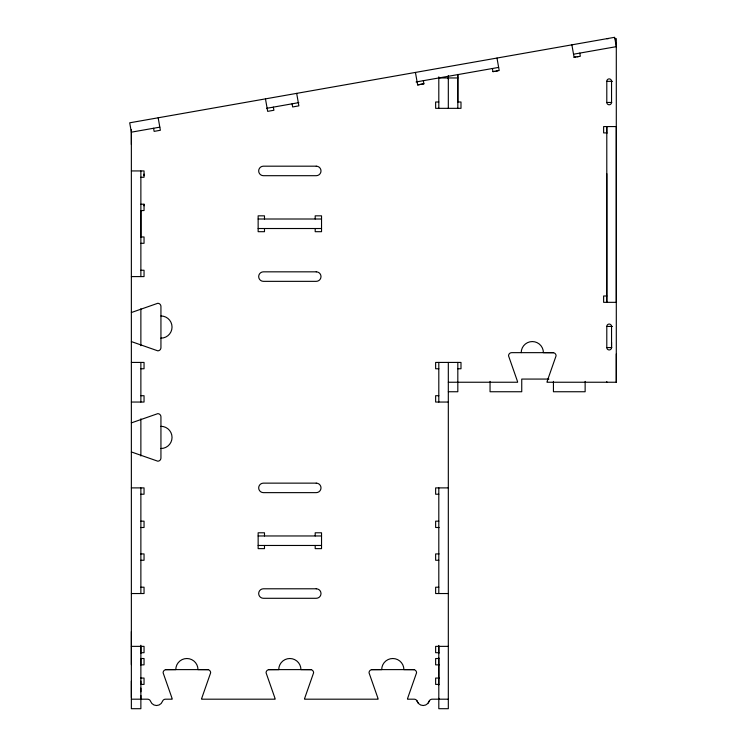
<?xml version="1.0" encoding="UTF-8"?>
<svg xmlns="http://www.w3.org/2000/svg" width="746" height="746" viewBox="0 0 746 746"><rect width="100%" height="100%" fill="white"/><g stroke="black" fill="none" stroke-linecap="round" stroke-linejoin="round"><path stroke-width="1.12" d="M131.361 697.603L131.361 681.098M131.361 664.593L131.361 631.573M140.873 699.188L140.873 695.496M140.873 691.794L140.873 688.101M140.873 681.098L140.873 684.399L144.043 684.399L144.043 678.058L140.584 678.058M140.873 664.593L140.873 658.895M140.873 653.207L140.873 645.234M140.873 236.967L140.873 210.559M144.043 205.803L144.043 204.218L140.873 204.218M144.043 175.692L144.043 174.107M438.807 699.188L438.807 646.362M448.318 108.338L448.318 77.957M457.82 74.609L457.82 101.997L460.991 101.997L460.991 108.338L435.636 108.338L435.636 101.997L438.807 101.997M611.543 347.571L611.543 326.44A2.378 2.378 0 0 0 609.165 324.062A2.378 2.378 0 0 0 606.796 326.44L606.796 347.571A2.378 2.378 0 0 0 609.165 349.949A2.378 2.378 0 0 0 611.543 347.571L611.543 342.283M448.318 382.241L517.593 382.241A3.171 3.171 0 0 0 517.463 381.327L508.539 355.823A3.171 3.171 0 0 1 511.709 352.653L552.907 352.653A3.171 3.171 0 0 1 556.078 355.823L547.154 381.327A3.171 3.171 0 0 0 547.023 382.241L616.299 382.241L616.299 353.902M428.241 702.974L429.584 700.466M131.361 144.519L131.352 132.173L159.821 127.156M266.63 108.319L298.82 102.631M416.082 81.967L498.645 67.41M573.534 54.206L616.299 46.662L614.648 37.3L129.701 122.81L131.352 132.173M415.438 72.427L417.639 84.913L423.896 83.794L423.346 80.671M492.407 68.511L492.957 71.635L494.514 71.355M496.071 71.084L497.638 70.805M571.884 44.844L574.084 57.33L575.651 57.05M577.208 56.78L578.765 56.5M417.639 84.913L423.887 83.813M492.957 71.635L499.195 70.534L496.995 58.048M574.084 57.33L580.332 56.23L579.782 53.106M165.705 669.666L175.786 669.61A11.097 11.097 0 0 1 186.882 658.513A11.097 11.097 0 0 1 197.979 669.61L208.059 669.666M268.663 669.666L278.743 669.61A11.097 11.097 0 0 1 289.84 658.513A11.097 11.097 0 0 1 300.936 669.61L311.017 669.666M371.62 669.666L381.7 669.61A11.097 11.097 0 0 1 392.797 658.513A11.097 11.097 0 0 1 403.884 669.61L413.974 669.666M606.796 38.661L608.372 38.661M614.713 38.661L616.299 38.661L616.299 382.241M438.807 77.957L457.82 77.957M606.796 81.333L612.457 81.333M606.796 102.398A2.378 2.378 0 0 0 609.165 104.776A2.378 2.378 0 0 0 611.543 102.398L611.543 81.267A2.378 2.378 0 0 0 609.165 78.889A2.378 2.378 0 0 0 606.796 81.267L606.796 102.463L611.776 102.463M606.796 132.909L603.626 132.909L603.626 126.568L616.299 126.568L616.299 302.335L603.626 302.335L603.626 295.994L606.796 295.994M131.361 170.937L144.043 170.937L144.043 177.278L140.873 177.278M140.584 210.559L144.043 210.559L144.043 204.218M258.144 219.007L321.535 219.007M258.144 228.518L321.535 228.518M140.584 236.967L144.043 236.967L144.043 243.308L140.873 243.308M140.873 270.248L144.043 270.248L144.043 276.589L131.361 276.589M606.796 326.44L612.457 326.44M606.796 347.571L611.776 347.571M131.361 362.425L144.043 362.425L144.043 368.766L140.873 368.766M438.807 368.766L435.636 368.766L435.636 362.425L460.991 362.425L460.991 368.766L457.82 368.766M548.907 379.071L521.743 379.071L521.743 391.743L490.047 391.743L490.047 381.374M448.318 391.743L457.82 391.743L457.82 362.425M140.873 395.706L144.043 395.706L144.043 402.047L131.361 402.047M438.807 395.706L435.636 395.706L435.636 402.047L448.318 402.047M131.361 487.893L144.043 487.893L144.043 494.225L140.873 494.225M448.318 487.893L435.636 487.893L435.636 494.225L438.807 494.225M140.873 521.165L144.043 521.165L144.043 527.506L140.584 527.506M438.807 521.165L435.636 521.165L435.636 527.506L439.096 527.506M258.144 535.964L321.535 535.964M258.144 545.466L321.535 545.466M140.584 553.924L144.043 553.924L144.043 560.265L140.873 560.265M439.096 553.924L435.636 553.924L435.636 560.265L438.807 560.265M140.873 587.205L144.043 587.205L144.043 593.536L131.361 593.536M438.807 587.205L435.636 587.205L435.636 593.536L448.318 593.536M131.361 646.362L144.043 646.362L144.043 652.703L140.873 652.703M448.318 646.362L435.636 646.362L435.636 652.703L438.807 652.703M140.873 658.513L144.043 658.513L144.043 664.854L140.584 664.854M438.807 658.513L435.636 658.513L435.636 664.854L439.096 664.854M439.096 678.058L435.636 678.058L435.636 684.399L438.807 684.399M131.361 699.188L147.559 699.188A3.171 3.171 0 0 1 150.543 701.305A6.341 6.341 0 0 0 162.497 701.305A3.171 3.171 0 0 1 165.481 699.188L172.167 699.188A3.161 3.161 0 0 0 172.037 698.284L163.113 672.78A3.171 3.171 0 0 1 166.283 669.61L207.481 669.61A3.171 3.171 0 0 1 210.652 672.78L201.728 698.284A3.171 3.171 0 0 0 201.597 699.188L275.125 699.188A3.171 3.171 0 0 0 274.994 698.284L266.07 672.78A3.171 3.171 0 0 1 269.241 669.61L310.439 669.61A3.171 3.171 0 0 1 313.609 672.78L304.685 698.284A3.171 3.171 0 0 0 304.555 699.188L378.082 699.188A3.171 3.171 0 0 0 377.952 698.284L369.028 672.78A3.171 3.171 0 0 1 372.189 669.61L413.396 669.61A3.171 3.171 0 0 1 416.566 672.78L407.642 698.284A3.161 3.161 0 0 0 407.512 699.188L414.189 699.188A3.171 3.171 0 0 1 417.182 701.305A6.341 6.341 0 0 0 429.137 701.305A3.171 3.171 0 0 1 432.12 699.188L448.318 699.188M553.485 352.709L543.405 352.653A11.097 11.097 0 0 0 532.308 341.565A11.097 11.097 0 0 0 521.212 352.653M416.734 700.466L418.077 702.974M296.675 93.371L298.876 105.848L292.637 106.958L292.087 103.834M273.353 107.135L273.903 110.259L267.665 111.359L265.464 98.873M158.171 117.793L160.371 130.27L154.133 131.38L153.583 128.256M606.796 133.543L606.796 126.568L606.796 302.335L606.796 173.678M606.796 381.551L606.796 382.241M585.134 381.374L585.134 391.743L553.439 391.743L553.439 381.374M457.82 74.413L457.82 108.338M448.318 75.532L448.318 78.992M448.318 362.425L448.318 708.7L438.807 708.7L438.807 698.331M438.807 76.847L438.807 108.338M438.807 362.425L438.807 402.047M438.807 487.893L438.807 593.536M438.807 645.393L438.807 653.589M438.807 657.851L438.807 684.865M315.194 219.007L315.194 215.836L321.535 215.836L321.535 231.689L315.194 231.689L315.194 228.518M315.194 535.964L315.194 532.793L321.535 532.793L321.535 548.636L315.194 548.636L315.194 545.466M264.485 219.007L264.485 215.836L258.144 215.836L258.144 231.689L264.485 231.689L264.485 228.518M264.485 535.964L264.485 532.793L258.144 532.793L258.144 548.636L264.485 548.636L264.485 545.466M140.873 170.937L140.873 276.589M140.873 308.769L140.873 345.706M140.873 362.425L140.873 402.047M140.873 418.842L140.873 456.002M140.873 487.893L140.873 593.536M140.873 646.362L140.873 708.7L131.361 708.7L131.361 129.534M131.361 452.132A3.171 3.171 0 0 1 132.266 452.262L157.779 461.187A3.171 3.171 0 0 0 160.94 458.016L160.94 416.818A3.171 3.171 0 0 0 157.779 413.648L132.266 422.572A3.171 3.171 0 0 1 131.361 422.702M160.94 426.32A11.097 11.097 0 0 1 172.037 437.417A11.097 11.097 0 0 1 160.94 448.514M131.361 341.771A3.171 3.171 0 0 1 132.266 341.901L157.779 350.834A3.171 3.171 0 0 0 160.94 347.664L160.94 306.457A3.171 3.171 0 0 0 157.779 303.286L132.266 312.22A3.171 3.171 0 0 1 131.361 312.35M160.94 315.968A11.097 11.097 0 0 1 172.037 327.056A11.097 11.097 0 0 1 160.94 338.152M316.248 166.181L263.422 166.181A4.756 4.756 0 0 0 258.675 170.937A4.756 4.756 0 0 0 263.422 175.692L316.248 175.692A4.756 4.756 0 0 0 321.004 170.937A4.756 4.756 0 0 0 316.248 166.181M316.248 271.833L263.422 271.833A4.756 4.756 0 0 0 258.675 276.589A4.756 4.756 0 0 0 263.422 281.345L316.248 281.345A4.756 4.756 0 0 0 321.004 276.589A4.756 4.756 0 0 0 316.248 271.833M316.248 483.138L263.422 483.138A4.756 4.756 0 0 0 258.675 487.893A4.756 4.756 0 0 0 263.422 492.64L316.248 492.64A4.756 4.756 0 0 0 321.004 487.893A4.756 4.756 0 0 0 316.248 483.138M316.248 588.79L263.422 588.79A4.756 4.756 0 0 0 258.675 593.536A4.756 4.756 0 0 0 263.422 598.292L316.248 598.292A4.756 4.756 0 0 0 321.004 593.536A4.756 4.756 0 0 0 316.248 588.79"/></g></svg>
